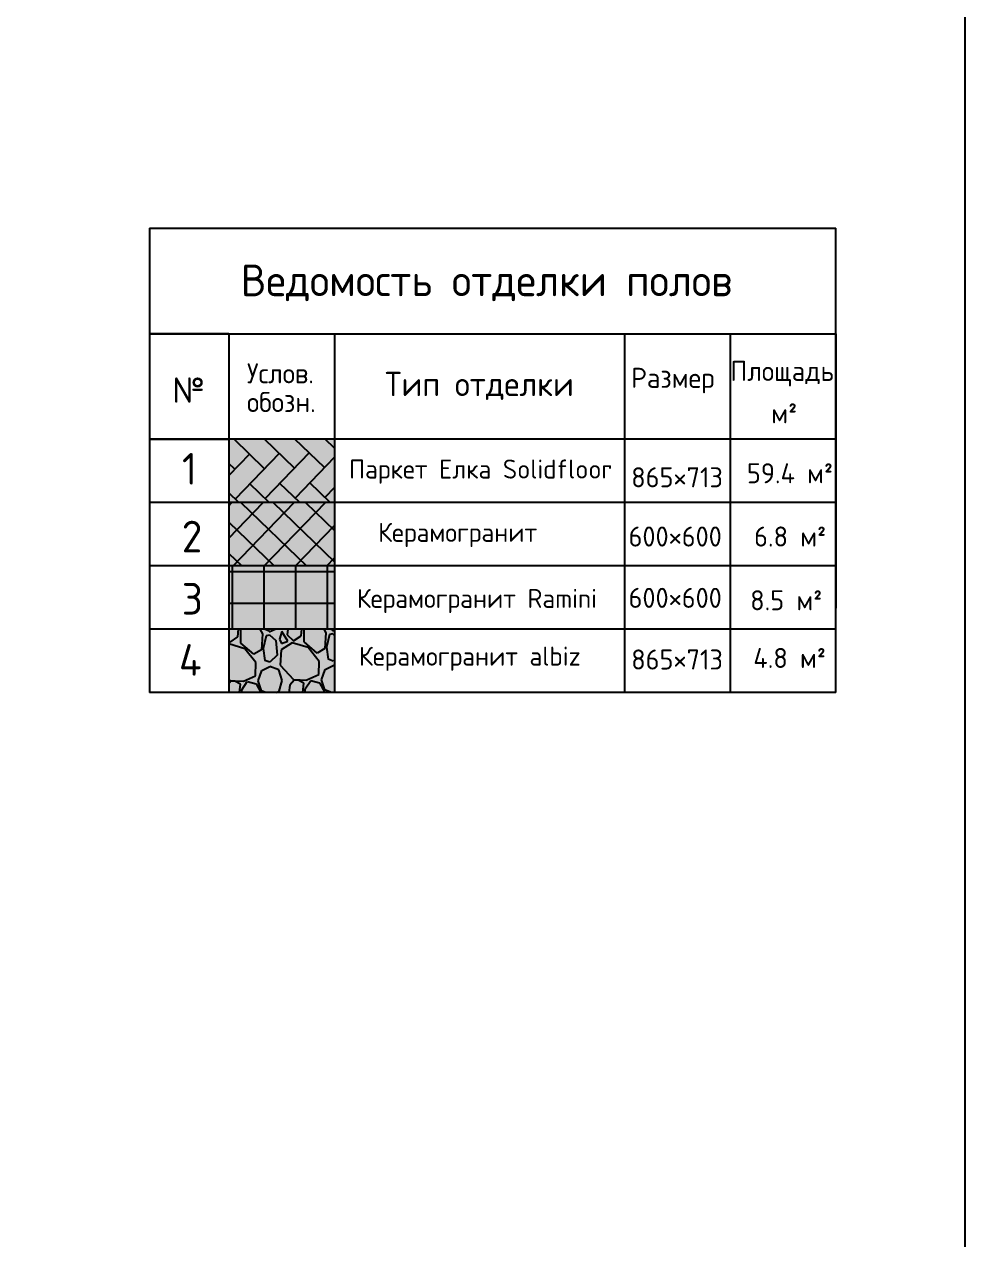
# Model space of a CAD drawing. Header units: inches. Extents: x -59797 to 874375, y -412711 to 5867.
# Drawn here: x 440632 to 449539, y -195536 to -184021 of the extents above; entities that cross this region are included whole.
import ezdxf

# ---------------------------------------------------------------- set-up
doc = ezdxf.new("R2010")
doc.units = ezdxf.units.IN
doc.header["$MEASUREMENT"] = 0
doc.styles.get("Standard").update_dxf_attribs({"font": 'GOST Common.ttf'})
doc.styles.add('{18b73a54-fa43-428c-adcb-c1c7bbdf2c84}', font='Simplex.shx')

msp = doc.modelspace()

# ---------------------------------------------------------------- hatches: boundary and pattern name
at = {"true_color": 0xd8d8da}
h = msp.add_hatch(color=254, dxfattribs=at)
h.dxf.hatch_style = 1
h.paths.add_polyline_path([(443569.2, -189752.2), (442569.2, -189752.2), (442569.2, -190352.2), (443569.2, -190352.2)])
h.paths.add_polyline_path([(441950.5, -187739.9), (442358.5, -187739.9), (442358.5, -187210.9), (441950.5, -187210.9)], flags=9)
at = {"true_color": 0xcbc9c2}
h = msp.add_hatch(color=9, dxfattribs=at)
h.dxf.hatch_style = 1
h.paths.add_polyline_path([(443569.2, -187952.2), (442569.2, -187952.2), (442569.2, -188552.2), (443569.2, -188552.2)])
at = {"true_color": 0x918c7e}
h = msp.add_hatch(dxfattribs=at)
h.set_pattern_fill('AR-HBONE', color=252, scale=50, angle=91)
h.set_pattern_definition([(136, (346603.26, -67705.84), (-282.79963, -4.93629), [600, -200]), (226, (346459.4, -67566.9), (-282.79963, -4.93629), [600, -200])])
h.paths.add_polyline_path([(443569.2, -188552.2), (443569.2, -187952.2), (442569.2, -187952.2), (442569.2, -188552.2)])
at = {"true_color": 0xdcded4}
h = msp.add_hatch(color=254, dxfattribs=at)
h.dxf.hatch_style = 1
h.paths.add_polyline_path([(442569.2, -188552.2), (442569.2, -189152.2), (443569.2, -189152.2), (443569.2, -188552.2)])
at = {"true_color": 0x9a9689}
h = msp.add_hatch(dxfattribs=at)
h.set_pattern_fill('ANSI37', color=252, scale=1700, angle=91)
h.set_pattern_definition([(136, (346603.26, -67705.84), (-147.6149, -152.8597), []), (226, (346603.26, -67705.84), (152.8597, -147.6149), [])])
h.paths.add_polyline_path([(443569.2, -188552.2), (442569.2, -188552.2), (442569.2, -189152.2), (443569.2, -189152.2)])
at = {"true_color": 0xdddfdd}
h = msp.add_hatch(color=254, dxfattribs=at)
h.dxf.hatch_style = 1
h.paths.add_polyline_path([(442569.2, -189152.2), (442569.2, -189752.2), (443569.2, -189752.2), (443569.2, -189152.2)])
at = {"true_color": 0xa4a094}
h = msp.add_hatch(dxfattribs=at)
h.set_pattern_fill('NET', color=253, scale=2400)
h.set_pattern_definition([(0, (346603.26, -67705.84), (0, 300), []), (90, (346603.26, -67705.84), (-300, 2e-14), [])])
h.paths.add_polyline_path([(443569.2, -189152.2), (442569.2, -189152.2), (442569.2, -189752.2), (443569.2, -189752.2)])
at = {"true_color": 0x9e9e9e}
h = msp.add_hatch(dxfattribs=at)
h.set_pattern_fill('GRAVEL', color=253, scale=600, angle=91)
h.set_pattern_definition([(319.012788, (345995.814, -67284.377), (5482.949105, -4705.025942), [80.7216, -7991.4528]), (275.96974, (346056.748, -67337.32), (-725.5659434, 7188.4319613), [138.5208, -13713.5549]), (223.510447, (346071.154, -67475.09), (6494.280349, 6114.272053), [97.6728, -9669.6196]), (358.27369, (346225.215, -67706.437), (-12008.6437857, 390.47974), [126.1428, -12488.1348]), (23.833654, (346351.3, -67710.237), (-7146.546186, -3125.200412), [123.693, -12245.6239]), (88.27369, (346464.446, -67660.255), (-390.47974, -12008.6437857), [126.1428, -12488.1348]), (128.69424, (346468.246, -67534.17), (6135.2149411, -7694.0975836), [166.8174, -16514.9091]), (163.255328, (346363.958, -67403.97), (-13271.289683, 3968.9885547), [157.4928, -15591.793]), (212.429566, (346213.143, -67358.595), (-7715.0404713, -4935.397707), [126.57, -12530.4439]), (266.23636, (346106.31, -67426.47), (484.722735, 6609.466232), [144.4992, -7080.4575]), (313.397438, (346096.826, -67570.657), (6724.6521144, -7083.7175226), [186.8688, -18500.025]), (229.814075, (346220.85, -67112.423), (-3526.151596, -4262.188983), [63.7806, -6314.3069]), (262.469234, (346179.692, -67161.15), (1063.688464, 7819.75491), [121.3422, -12012.9068]), (316, (346163.8, -67281.44), (599.9086, 10.4714), [84.8526, -763.6755]), (294.19859, (346092.53, -67324.695), (-1252.174453, 2978.600198), [45.6948, -4523.769]), (22.80141, (346111.26, -67366.37), (-1789.25441, -631.32295), [64.6218, -3166.477]), (121.96376, (346170.84, -67341.33), (-1231.231566, 1778.782964), [104.9574, -3393.6137]), (252.56505, (346115.27, -67252.29), (578.96573, 1210.28868), [75.8946, -1821.472]), (107.38954, (346117.337, -67714.32), (-1904.44029, 5967.671839), [106.32, -10525.707]), (161.346176, (346085.56, -67612.86), (6640.880563, -2284.448586), [89.1966, -8830.4446]), (24.19859, (345995.29, -67254.38), (-2978.600198, -1252.174453), [91.389, -4478.0749]), (74.61046, (346078.65, -67216.92), (-1695.011413, -6030.5005025), [106.32, -10525.707]), (70.443955, (346489.28, -67707.83), (-1147.460015, -3020.485973), [102.528, -5023.8742]), (25.77514, (346523.6, -67611.215), (-6546.637569, -3114.728968), [85.9068, -8504.7858]), (157.80141, (346595.095, -67237.91), (-3020.485973, 1147.460015), [91.389, -4478.0749]), (108.354025, (346510.48, -67203.382), (2535.7632386, -7756.926247), [100.5786, -9957.2542]), (160.443955, (346600.226, -67531.866), (3020.485973, -1147.460015), [51.264, -5075.1382]), (192.30993, (346595.72, -67273.9), (-2389.163025, -641.79439), [30.594, -3028.8177]), (256.96376, (346565.83, -67280.43), (568.49429, 1810.1973), [123.693, -2350.1704]), (277.009006, (346537.93, -67400.933), (-704.623056, 5988.614727), [114.63, -11348.354]), (34.69007, (346224.83, -67340.39), (-1189.34579, -620.8515), [86.5332, -2076.7976]), (84.157227, (346295.978, -67291.14), (1021.8026885, 10219.3893783), [151.0764, -14956.5376]), (151.945396, (346311.36, -67140.85), (4241.246095, -2326.334361), [61.7736, -6115.6045]), (181, (346256.84, -67111.8), (-589.4372, -610.38), [36, -564]), (211.256437, (346520.143, -67413.245), (4157.474544, 2472.934575), [83.3544, -8252.112]), (139.012788, (346448.887, -67456.496), (-5482.949105, 4705.025942), [161.4432, -7910.7312]), (91, (346327, -67350.6), (-610.38, 589.4372), [156, -444]), (56.304846, (346324.3, -67194.63), (4094.645881, 6072.386278), [94.8684, -9391.9646]), (345.054604, (346376.93, -67115.7), (2410.105912, -558.02284), [87.3612, -4280.7047]), (298.645975, (346461.335, -67138.23), (6198.0436043, -11293.549286), [142.239, -14081.6845]), (266.426079, (346529.524, -67263.06), (-463.779847, -7809.283466), [150.4794, -14897.444])])
h.paths.add_polyline_path([(443569.2, -189752.2), (442569.2, -189752.2), (442569.2, -190352.2), (443569.2, -190352.2)])

# ---------------------------------------------------------------- linework, layer by layer
at = {"color": 7}
for p, q in [((441819.2, -185952.2), (448319.2, -185952.2)), ((441819.2, -185952.2), (441819.2, -190352.2)), ((448319.2, -190352.2), (448319.2, -185952.2)), ((441819.2, -186952.2), (448319.2, -186952.2)), ((441819.2, -186952.2), (441819.2, -189552.2)), ((442569.2, -186952.2), (441819.2, -186952.2)), ((441819.2, -186952.2), (441819.2, -186952.2)), ((441819.2, -186952.2), (441819.2, -186952.2)), ((442569.2, -186952.2), (442569.2, -186952.2)), ((442569.2, -186952.2), (442569.2, -186952.2)), ((442569.2, -186952.2), (442569.2, -190352.2)), ((443569.2, -186952.2), (443569.2, -190352.2)), ((446319.2, -190352.2), (446319.2, -186952.2)), ((447319.2, -190352.2), (447319.2, -186952.2)), ((448319.2, -186952.2), (448319.2, -189552.2)), ((443569.2, -187452.2), (443569.2, -187452.2)), ((448319.2, -187952.2), (441819.2, -187952.2)), ((441819.2, -187952.2), (442569.2, -187952.2)), ((448319.2, -188552.2), (441819.2, -188552.2)), ((448319.2, -189152.2), (441819.2, -189152.2)), ((448319.2, -189752.2), (441819.2, -189752.2)), ((448319.2, -190352.2), (441819.2, -190352.2))]:
    msp.add_line(p, q, dxfattribs=at)
msp.add_lwpolyline([(369538.6, -220553.4), (369538.6, -160553.4), (449538.6, -160553.4), (449538.6, -220553.4), (369538.6, -220553.4)], dxfattribs=at)

# ---------------------------------------------------------------- texts
for s, height, p in [('Ведомость отделки полов', 300, (442683, -186597.2)), ('Услов.', 190, (442740.5, -187422.7)), ('Площадь', 190, (447319.2, -187400.2)), ('Тип отделки', 230, (444048.3, -187543.7)), ('Размер', 190, (446379.2, -187465.9)), ('обозн.', 190, (442740.5, -187695.2)), ('м²', 190, (447706.5, -187801.3)), ('Паркет Елка Solidfloor', 180, (443707.5, -188324.9)), ('865×713', 190, (446380.2, -188407.9)), ('59.4 м²', 190, (447475.9, -188369.8)), ('Керамогранит', 180, (443983.3, -188925)), ('600×600', 190, (446355.1, -188969.1)), ('6.8 м²', 190, (447543.9, -188969.1)), ('Керамогранит Ramini', 180, (443781.8, -189550.6)), ('600×600', 190, (446355.1, -189550.1)), ('8.5 м²', 190, (447506.9, -189573)), ('Керамогранит albiz', 180, (443801.4, -190097.8)), ('865×713', 190, (446380.2, -190134.3)), ('4.8 м²', 190, (447536.8, -190119.7))]:
    msp.add_text(s, height=height, dxfattribs=at).set_placement(p)
at = {"color": 7, "attachment_point": 1, "style": '{18b73a54-fa43-428c-adcb-c1c7bbdf2c84}'}
for s, insert, char_height in [('{\\fGOST Common|b0|i0|c204|p34;№}', (442034.5, -187367.2), 240), ('{\\fGOST Common|b0|i0|c0|p34;1}', (442125.5, -188082.7), 300), ('{\\fGOST Common|b0|i0|c0|p34;2}', (442122.6, -188724.7), 300), ('{\\fGOST Common|b0|i0|c0|p34;3}', (442122.6, -189314.2), 300), ('{\\fGOST Common|b0|i0|c0|p34;4}', (442096.5, -189893.2), 300)]:
    msp.add_mtext_dynamic_manual_height_columns(s, width=300, gutter_width=11072.2, heights=[0], dxfattribs=dict(at, insert=insert, char_height=char_height))

doc.saveas('drawing.dxf')
